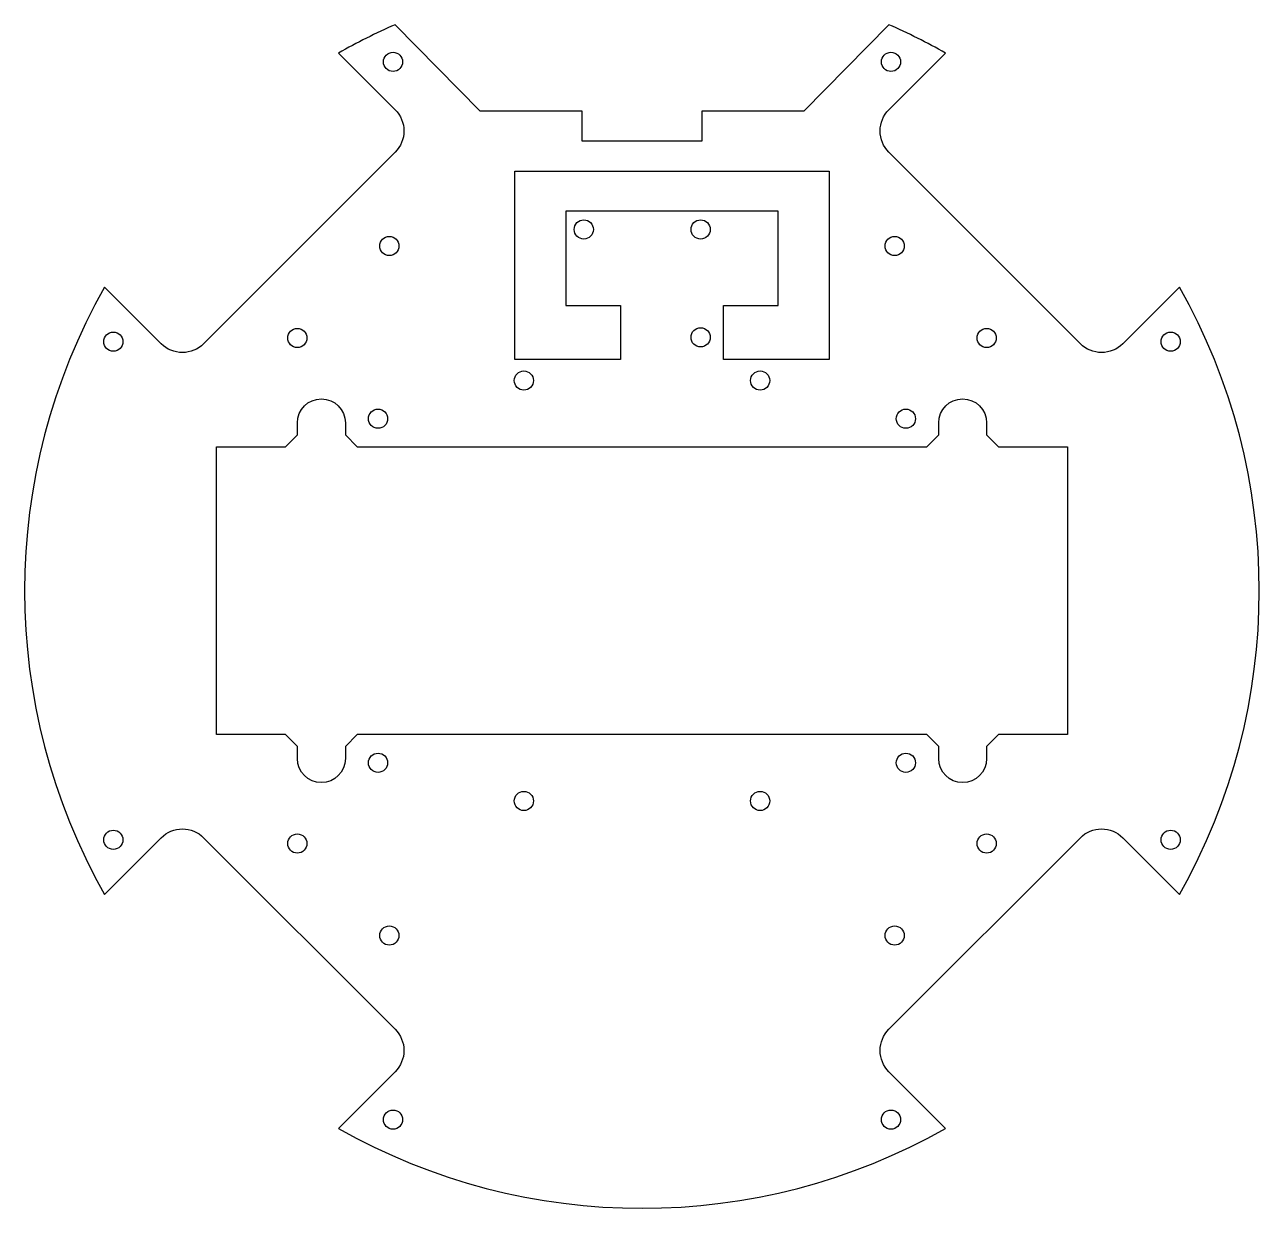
# Model space of a CAD drawing. Header units: millimetres. Extents: x -103 to 103, y -104 to 94.
import ezdxf

# ---------------------------------------------------------------- set-up
doc = ezdxf.new("R2010")
doc.units = ezdxf.units.MM
doc.layers.get('0').update_dxf_attribs({"linetype": 'CONTINUOUS'})

msp = doc.modelspace()

# ---------------------------------------------------------------- linework, layer by layer
for points in [[(-10.05, 74.27), (-10.05, 79.27), (-27.05, 79.27), (-41.23, 93.68, 0.025716), (-50.7, 88.95), (-41.24, 79.49, -0.414214), (-41.24, 72.42), (-73.2, 40.46, -0.414214), (-80.27, 40.46), (-89.74, 49.92, 0.262877), (-89.74, -51.39), (-80.27, -41.92, -0.414214), (-73.2, -41.92), (-41.24, -73.88, -0.414214), (-41.24, -80.95), (-50.7, -90.42, 0.262877), (50.6, -90.42), (41.14, -80.95, -0.414214), (41.14, -73.88), (73.1, -41.92, -0.414214), (80.17, -41.92), (89.63, -51.39, 0.262877), (89.63, 49.92), (80.17, 40.46, -0.414214), (73.1, 40.46), (41.14, 72.42, -0.414214), (41.14, 79.49), (50.6, 88.95, 0.025716), (41.13, 93.68), (26.95, 79.27), (9.95, 79.27), (9.95, 74.27)], [(-71.05, 23.27), (-59.55, 23.27), (-57.55, 25.27), (-57.55, 27.27, -1), (-49.55, 27.27), (-49.55, 25.27), (-47.55, 23.27), (47.45, 23.27), (49.45, 25.27), (49.45, 27.27, -1), (57.45, 27.27), (57.45, 25.27), (59.45, 23.27), (70.95, 23.27), (70.95, -24.73), (59.45, -24.73), (57.45, -26.73), (57.45, -28.73, -1), (49.45, -28.73), (49.45, -26.73), (47.45, -24.73), (-47.55, -24.73), (-49.55, -26.73), (-49.55, -28.73, -1), (-57.55, -28.73), (-57.55, -26.73), (-59.55, -24.73), (-71.05, -24.73)]]:
    msp.add_lwpolyline(points, format="xyb", close=True)
msp.add_lwpolyline([(13.55, 37.83), (13.55, 46.83), (22.69, 46.83), (22.69, 62.57), (-12.78, 62.57), (-12.78, 46.83), (-3.64, 46.83), (-3.64, 37.83), (-21.28, 37.83), (-21.28, 69.27), (31.19, 69.26), (31.19, 37.83)], close=True)
for centre in [(-41.59, 87.48), (41.49, 87.48), (-9.77, 59.53), (9.73, 59.53), (-42.21, 56.77), (42.11, 56.77), (-88.26, 40.81), (-57.56, 41.43), (9.73, 41.53), (57.46, 41.43), (88.16, 40.81), (-19.76, 34.32), (19.66, 34.32), (-44.09, 27.96), (43.98, 27.96), (-44.09, -29.42), (43.98, -29.42), (-19.76, -35.79), (19.66, -35.79), (-88.26, -42.27), (88.16, -42.27), (-57.56, -42.89), (57.46, -42.89), (-42.21, -58.24), (42.11, -58.24), (-41.59, -88.94), (41.49, -88.94)]:
    msp.add_circle(centre, 1.6)

doc.saveas('drawing.dxf')
